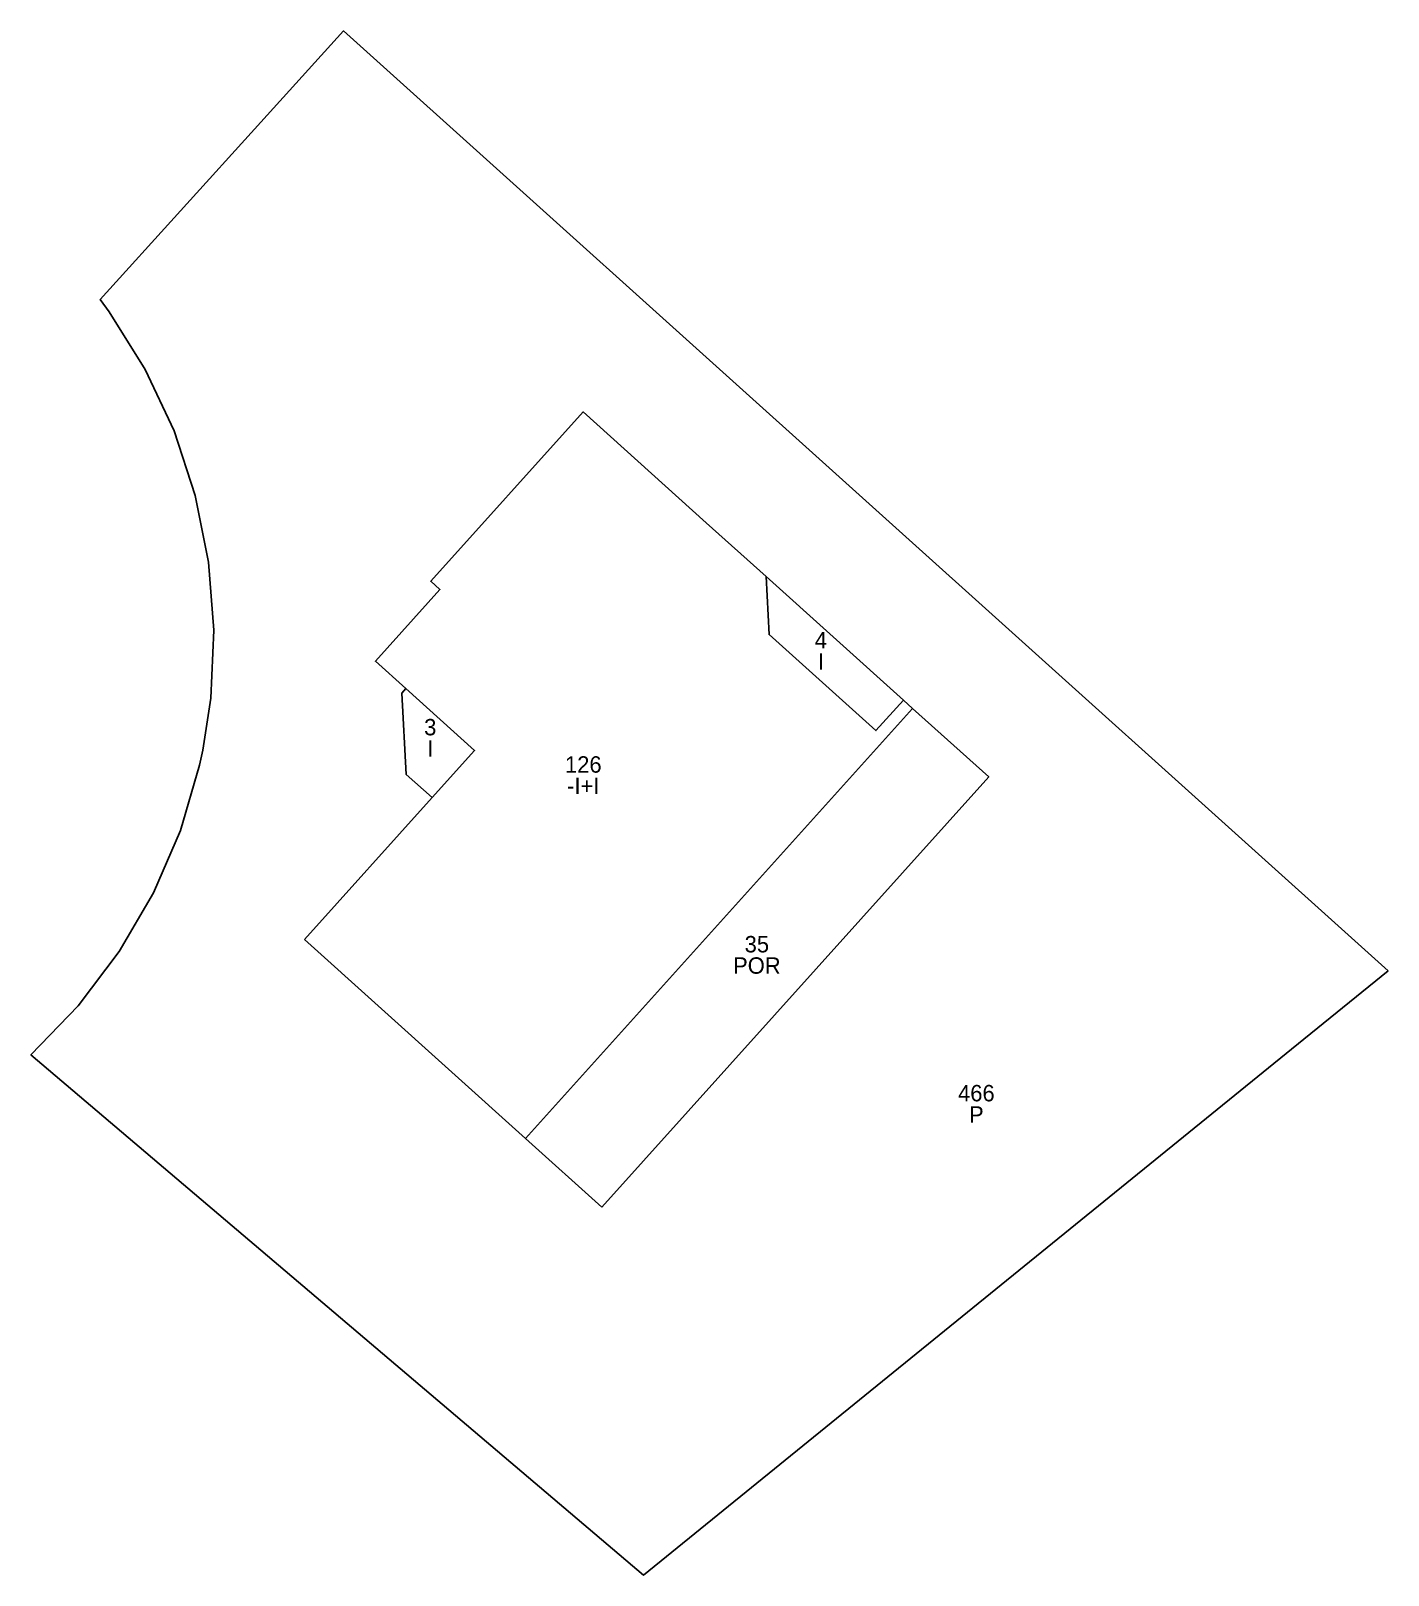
# Model space of a CAD drawing. Header units: metres. Extents: x 483605.7 to 483638.8, y 4631354 to 4631391.6.
import ezdxf
from ezdxf.enums import TextEntityAlignment as Align

# ---------------------------------------------------------------- set-up
doc = ezdxf.new("R2010")
doc.units = ezdxf.units.M

msp = doc.modelspace()

# ---------------------------------------------------------------- linework, layer by layer
at = {"layer": 'PG-LI'}
for p, q in [((483622.1965, 4631379.64), (483623.6545, 4631378.328)), ((483623.6545, 4631378.328), (483627, 4631375.3185)), ((483614.777, 4631375.487), (483614.877, 4631375.598)), ((483627, 4631375.3185), (483627.223, 4631375.118)), ((483617.793, 4631364.6355), (483627.223, 4631375.118)), ((483612.403, 4631369.484), (483615.513, 4631372.941)), ((483617.793, 4631364.6355), (483612.403, 4631369.484)), ((483619.6515, 4631362.963), (483617.793, 4631364.6355))]:
    msp.add_line(p, q, dxfattribs=at)
for points in [[(483614.877, 4631375.598), (483614.1335, 4631376.267), (483615.705, 4631378.014), (483615.482, 4631378.215), (483619.194, 4631382.341), (483622.1965, 4631379.64)], [(483627, 4631375.3185), (483626.3315, 4631374.575), (483623.729, 4631376.9155), (483623.6545, 4631378.328)], [(483614.877, 4631375.598), (483616.5495, 4631374.0935), (483615.513, 4631372.941)], [(483615.513, 4631372.941), (483614.881, 4631373.5095), (483614.777, 4631375.487)], [(483627.223, 4631375.118), (483629.082, 4631373.446), (483619.6515, 4631362.963)]]:
    msp.add_lwpolyline(points, dxfattribs=at)
at = {"layer": 'PG-LP'}
msp.add_lwpolyline([(483638.8155, 4631368.7245), (483636.4575, 4631366.8105), (483620.6685, 4631353.994), (483605.736, 4631366.676), (483606.8885, 4631367.8675), (483607.8895, 4631369.189), (483608.724, 4631370.6215), (483609.3795, 4631372.1435), (483609.847, 4631373.734), (483609.926, 4631374.1015), (483610.12, 4631375.369), (483610.1935, 4631377.025), (483610.0675, 4631378.678), (483609.743, 4631380.3035), (483609.2255, 4631381.8785), (483608.522, 4631383.3795), (483607.6425, 4631384.7845), (483607.427, 4631385.0785), (483611.343, 4631389.404), (483613.3565, 4631391.628), (483638.8155, 4631368.7245)], dxfattribs=at)

# ---------------------------------------------------------------- texts
at = {"layer": 'PG-AA'}
for s, p in [('I', (483624.99, 4631376.46)), ('I', (483615.47, 4631374.34)), ('-I+I', (483619.2, 4631373.43)), ('POR', (483623.43, 4631369.05)), ('P', (483628.78, 4631365.42))]:
    msp.add_text(s, height=0.4, dxfattribs=at).set_placement(p, align=Align.TOP_CENTER)
at = {"layer": 'PG-AS'}
for s, p in [('4', (483624.99, 4631376.46)), ('3', (483615.47, 4631374.34)), ('126', (483619.2, 4631373.43)), ('35', (483623.43, 4631369.05)), ('466', (483628.78, 4631365.42))]:
    msp.add_text(s, height=0.4, dxfattribs=at).set_placement(p, align=Align.BOTTOM_CENTER)

doc.saveas('drawing.dxf')
